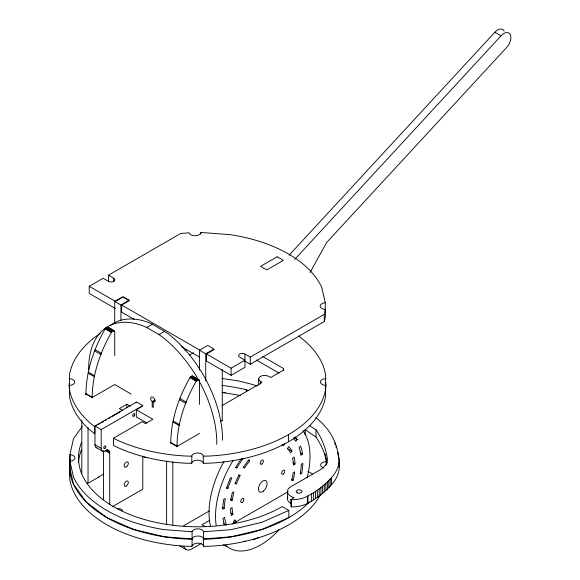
<?xml version="1.0" encoding="UTF-8"?>
<svg xmlns="http://www.w3.org/2000/svg" width="580" height="580" viewBox="0 0 580 580"><rect width="100%" height="100%" fill="white"/><g stroke="black" fill="none" stroke-linecap="round" stroke-linejoin="round"><path stroke-width="0.87" d="M96.911 447.84A5.851 3.378 -60 0 1 94.975 444.737L94.975 425.988L136.576 401.976L142.796 405.565L101.196 429.584L94.975 425.988M109.707 504.665L109.729 453.292C110.185 450.631 107.075 449.232 105.183 450.972A5.851 3.378 -60 0 1 101.196 448.325L101.196 429.584M103.487 499.271L103.508 450.602M142.803 456.561L142.796 489.165L112.716 506.536M153.236 407.711L153.243 402.092A2.885 1.667 60 0 0 154.2 398.714A2.885 1.667 60 0 0 150.778 397.742L150.764 398.953A2.885 1.667 60 0 0 152.185 401.469L152.243 407.138M216.717 444.36L216.753 440.01A92.575 53.447 60 0 0 199.121 381.082M222.452 440.176L222.481 436.697A92.575 53.447 60 0 0 167.352 333.137L152.547 324.22L148.422 322.444A92.568 53.44 60 0 0 110.824 325.061M170.643 443.12A20.924 12.079 -60 0 1 170.745 442.467C171.035 419.949 178.495 398.01 189.457 378.515L190.719 376.681L192.285 376.014L199.469 380.502L199.542 404.376M69.136 378.689L70.368 378.784A5.851 3.378 0 0 1 74.704 382.046A5.851 3.378 0 0 1 70.368 385.309L69.136 385.403L69.477 389.332A128.688 74.298 0 0 0 90.538 423.327L94.728 426.583L94.728 433.767L90.538 430.505A128.688 74.298 0 0 1 69.477 396.51L69.477 374.767A128.688 74.298 0 0 1 100.093 333.522M69.136 385.874L69.339 383.518M320.124 495.349A128.688 74.298 0 0 1 210.438 546.179L203.638 546.367L203.471 545.664A5.851 3.378 0 0 0 197.823 543.155A5.851 3.378 0 0 0 192.176 545.664L192.009 546.367L185.208 546.179A128.688 74.298 0 0 1 69.76 479.522L69.76 457.772A128.688 74.298 0 0 1 70.238 455.358M69.76 464.957L69.622 468.872M203.638 546.367L203.471 538.479A5.8 3.349 0 0 0 197.446 536.014A5.8 3.349 0 0 0 192.074 538.914L164.517 536.819L133.48 529.395L106.829 517.592L86.376 502.2L73.522 484.286L69.897 468.386L69.897 454.56L73.522 438.661L82.266 426.474M69.897 461.724L70.499 459.077M146.856 423.009L136.329 416.933L136.329 409.748L152.874 419.297L145.45 423.581L142.143 421.674L113.491 438.219L113.491 445.397L115.906 446.665A128.688 74.298 0 0 0 184.926 463.166L191.726 463.362L191.893 455.467A5.851 3.378 0 0 1 197.541 452.965A5.851 3.378 0 0 1 203.188 455.467L203.355 463.362L210.156 463.166A128.688 74.298 0 0 0 325.605 396.51L325.605 374.767A128.688 74.298 0 0 0 298.461 335.943M191.726 463.362L191.893 462.651A5.851 3.378 0 0 1 197.541 460.15A5.851 3.378 0 0 1 203.188 462.651L203.355 463.362M192.009 546.367L192.176 538.479M244.194 360.861A3.741 2.16 0 0 1 244.97 361.202L250.263 364.262L324.293 321.523L324.293 314.382L325.235 309.415A5.851 3.378 0 0 1 320.153 306.073A5.851 3.378 0 0 1 325.235 302.724L321.712 287.252A128.688 74.298 0 0 0 230.71 234.719L200.796 232.442L200.796 234.226M324.293 321.523L325.423 316.564L325.423 309.415M282.286 445.179A45.624 25.07 -62.3 0 1 283.424 445.658L284.49 443.57M114.129 330.955C111.614 328.853 106.307 324.901 104.654 329.737C93.706 349.225 86.21 371.164 85.963 393.682L92.184 397.271C92.43 374.76 99.927 352.821 110.874 333.333C111.244 331.557 114.485 329.454 114.738 332.296L114.738 355.598M198.933 379.74L196.939 380.27L195.677 382.111C184.73 401.599 177.233 423.538 176.987 446.056L170.766 442.46M309.988 272.636L326.613 242.556L506.702 47.408A9.94 5.735 -60 0 0 508.036 32.669L506.434 32.574A9.94 5.735 -60 0 0 501.055 35.8L294.691 259.434M295.06 436.885A59.667 32.785 -62.3 0 1 297.243 439.48L295.887 441.315A57.326 31.501 -62.3 0 0 293.792 438.821M291.972 451.11L290.544 452.828A45.624 25.07 -62.3 0 0 287.462 448.514L288.724 446.578A47.966 26.354 -62.3 0 1 291.972 451.11L287.629 448.833M339.111 458.831L339.242 468.14A69.216 39.962 0 0 1 332.833 483.227C325.844 491.615 317.006 498.358 307.385 503.462A22.852 13.195 0 0 1 291.218 506.891L290.885 499.518L291.218 499.706A22.852 13.195 0 0 0 307.385 496.284C317.006 491.173 325.844 484.43 332.833 476.042A69.216 39.962 0 0 0 339.242 460.955C338.133 448.848 333.928 436.58 325.866 427.3A144.05 83.165 0 0 0 315.708 417.346M289.115 255.193L494.87 32.233A9.94 5.735 -60 0 1 500.243 29L501.852 29.094A9.94 5.735 -60 0 1 504.122 31.059M232.964 514.213L231.442 515.649A47.966 26.354 -62.3 0 1 230.521 508.631L232.094 507.543A45.624 25.07 -62.3 0 0 232.964 514.213L230.796 513.075M302.492 454.053L300.933 455.322A57.326 31.501 -62.3 0 0 299.113 447.572L300.592 445.991A59.667 32.785 -62.3 0 1 302.492 454.053L300.324 452.915M295.01 464.014L293.437 465.102A45.624 25.07 -62.3 0 0 292.559 458.432L294.089 456.997A47.966 26.354 -62.3 0 1 295.01 464.014L292.835 462.876M115.442 308.567L89.233 293.437L89.233 286.288L103.131 278.262L108.424 281.322A3.741 2.16 0 0 0 113.724 281.322A3.741 2.16 0 0 0 113.724 278.262L108.424 275.21L108.424 281.459M108.424 275.21L180.75 233.45L189.196 232.812A5.851 3.378 0 0 0 194.996 235.748A5.851 3.378 0 0 0 200.796 232.812M114.702 301.419L122.975 296.648L129.195 300.237L120.923 305.015L114.702 301.419L114.717 323.111M122.221 297.504L115.442 301.419L89.233 286.288M134.111 319.341L121.662 312.156L121.662 305.015L129.195 300.665L123.757 297.518M88.725 369.707L88.667 367.394A92.568 53.44 60 0 1 142.694 325.75L146.82 327.533L152.547 324.22M146.82 327.533L159.007 334.609L164.734 331.296M185.02 350.552L186.579 349.653M189.704 355.025L193.611 352.77M199.506 350.197L207.778 345.426L213.998 349.015L205.726 353.793L199.506 350.197L199.52 370.083M231.094 375.333L231.094 368.191L244.97 360.173L239.678 357.113A3.741 2.16 0 0 1 239.678 354.061A3.741 2.16 0 0 1 244.97 354.061L244.97 367.321L231.094 375.333L206.465 361.115L206.465 353.974L213.998 349.624M130.101 406.159L126.795 404.245L119.378 408.53L122.684 410.437M94.728 426.583L96.28 425.684M97.831 424.792L100.166 423.443M101.718 422.545L103.269 421.653M104.821 420.754L106.379 419.855M108.706 418.513L110.258 417.614M111.817 416.715L120.357 411.786M136.329 409.748L142.549 406.159M152.243 401.512L155.106 399.852M153.243 402.092L155.389 400.852M244.97 354.061L250.263 357.113L324.293 314.382M98.788 476.883L103.457 474.186M221.959 405.674L260.949 383.162L261.979 382.191L260.42 381.292A5.96 3.437 0 0 1 260.42 376.427A5.96 3.437 0 0 1 268.844 376.427L270.7 377.5L283.606 370.083M88.798 482.828L98.788 477.064A20.909 12.071 -60 0 0 98.687 477.71M199.542 433.427L176.893 446.506L170.672 442.91M220.632 421.254L222.191 420.348M183.563 525.828L209.351 510.936M209.779 520.245L201.963 524.755L204.936 526.473M232.362 523.899L287.999 491.782M201.202 543.554L191.864 548.941A11.701 6.757 -60 0 1 183.875 546.476M290.885 499.518L294.227 497.589L293.262 497.357A11.701 6.757 0 0 1 290.841 486.729L320.24 469.8C323.669 467.422 327.932 463.913 327.439 459.324A180.525 104.226 0 0 0 315.998 429.744A128.456 74.16 0 0 1 309.684 425.618M224.235 508.385L222.669 509.291A59.667 32.785 -62.3 0 1 223.837 499.104L225.359 498.604A57.326 31.501 -62.3 0 0 224.235 508.385L222.067 507.246M232.399 500.054L230.847 500.757A47.966 26.354 -62.3 0 1 232.392 492.333L233.878 492.043A45.624 25.07 -62.3 0 0 232.399 500.054L230.231 498.916M203.181 538.073L203.58 538.914L231.13 536.819L262.167 529.395L288.818 517.592L288.818 510.429L262.167 522.232L231.13 529.656L203.58 531.751L203.181 530.91A5.8 3.349 0 0 0 197.069 528.866A5.8 3.349 0 0 0 192.074 531.751L164.517 529.656A128.688 74.298 0 0 1 73.522 477.123L69.897 461.223A5.822 3.357 0 0 0 74.958 457.888A5.822 3.357 0 0 0 69.897 454.56M301.694 473.541L300.164 474.048A57.326 31.501 -62.3 0 0 301.288 464.261L302.861 463.362A59.667 32.785 -62.3 0 1 301.694 473.541L300.251 472.787M293.139 480.312L291.653 480.61A45.624 25.07 -62.3 0 0 293.125 472.591L294.683 471.888A47.966 26.354 -62.3 0 1 293.139 480.312L291.689 479.551M325.01 453.756A128.688 74.298 0 0 1 325.895 457.772L326.228 461.695L324.945 461.803A5.851 3.378 0 0 0 320.704 464.645A5.851 3.378 0 0 0 323.633 467.995M325.945 378.689L324.713 378.784A5.851 3.378 0 0 0 320.377 382.046A5.851 3.378 0 0 0 324.713 385.309L325.945 385.403L325.605 389.332A128.688 74.298 0 0 1 210.156 455.989L203.355 456.177M227.925 488.346L226.505 488.425A59.667 32.785 -62.3 0 1 230.557 477.666L231.826 478.007A57.326 31.501 -62.3 0 0 227.925 488.346L226.475 487.584M203.638 539.19L210.438 538.994A128.688 74.298 0 0 0 309.481 501.99M70.18 468.379L69.419 468.401L69.76 472.337A128.688 74.298 0 0 0 185.208 538.994L192.009 539.19M69.419 475.586L70.18 475.564M191.726 456.177L184.926 455.989A128.688 74.298 0 0 1 115.906 439.48L113.491 438.219M236.459 483.807L235.11 483.676A47.966 26.354 -62.3 0 1 238.887 475.122L240.055 475.665A45.624 25.07 -62.3 0 0 236.459 483.807L235.016 483.046M222.024 378.464L239.141 381.06L250.466 383.931A144.05 83.165 0 0 1 257.129 385.976M293.625 437.581L297.243 439.48M281.981 444.896L283.424 445.658M248.24 460.158L249.69 460.911A45.624 25.07 -62.3 0 0 244.521 467.937L243.078 467.175M235.465 467.233L236.915 467.988A57.326 31.501 -62.3 0 1 242.998 458.678M238.605 474.904L240.055 475.665M233.733 521.855L235.175 522.609M223.525 523.551L226.417 525.074A57.326 31.501 -62.3 0 1 224.598 517.324L223.039 518.592A59.667 32.785 -62.3 0 0 224.322 524.777M494.87 32.233L501.055 35.8M262.573 356.439L283.606 368.583L283.606 370.381M256.338 360.02L278.937 373.071M121.662 305.015L199.469 349.928M206.465 353.974L231.094 368.191M181.576 346.746L199.469 357.077M192.285 376.014L199.259 380.045M107.481 327.236L114.463 331.26M193.125 376.637L199.346 380.233M109.105 328.309L114.543 331.448M191.784 376.065L198.005 379.653M114.593 331.564L107.909 327.367M106.981 327.287L113.201 330.875M191.248 376.289L197.468 379.885M106.444 327.512L112.665 331.1M190.719 376.681L196.939 380.27M105.915 327.903L112.136 331.492M190.218 377.21L196.439 380.799M105.415 328.432L111.635 332.021M189.914 377.631L196.134 381.22M105.11 328.845L111.331 332.442M307.929 471.308L312.388 473.889M179.938 398.496L186.158 402.092L185.687 403.288L179.466 399.692M95.135 349.718L101.355 353.307L100.884 354.503L94.663 350.914M131.218 394.088L114.673 384.54L92.118 397.561L85.898 393.965M173.152 420.957L179.372 424.553L179.184 425.539L172.963 421.95M88.349 372.179L94.569 375.767L94.38 376.761L88.16 373.172M288.818 510.429L282.199 506.608A119.328 68.897 0 0 1 140.092 518.187A119.328 68.897 0 0 1 81.497 442.54M142.441 456.112L144.601 457.315A2.951 1.704 0 0 0 147.545 457.402M107.068 449.609L108.619 450.508M106.916 449.812L109.25 451.16M106.517 450.312L109.627 452.11M94.975 444.737L101.196 448.325M105.06 450.595L109.729 453.292M96.077 447.521L102.297 451.117M86.478 482.372L88.037 483.271L88.037 427.533M179.793 545.932L186.013 549.521M159.007 334.609L161.624 336.451A92.575 53.447 60 0 1 198.317 379.639M236.915 467.988L235.857 467.241A59.667 32.785 -62.3 0 1 241.345 458.708M192.712 376.145L193.176 376.753M244.521 467.937L243.585 466.994A47.966 26.354 -62.3 0 1 249.016 459.614L249.69 460.911M325.677 382.735L325.945 385.874M222.278 369.409L222.299 420.768M205.726 353.793L205.748 380.9M120.923 305.015L120.937 320.377M339.256 460.288L339.256 467.473M338.611 455.604L338.611 458.294M337.959 452.385L337.959 455.083M336.154 445.991L336.154 447.789M335.008 442.823L335.008 444.621M331.535 477.543L331.535 484.728M330.208 479.029L330.208 486.214M328.817 480.501L328.817 487.686M327.359 481.951L327.359 489.128M326.228 461.695L326.228 465.29M325.844 483.372L325.844 490.557M325.235 302.724L325.235 309.865M324.263 484.778L324.263 491.963M322.632 486.163L322.632 493.341M320.936 487.519L320.936 494.704M319.181 488.853L319.181 496.038M317.376 490.158L317.376 497.343M315.998 429.744L315.998 436.928A180.525 104.226 0 0 1 326.975 463.478M315.513 491.441L315.513 498.626M313.591 492.696L313.591 499.88M311.619 493.921L311.619 501.105M307.842 496.038L307.842 503.223M307.661 496.125L307.661 503.31M307.385 496.284L307.385 503.462M305.196 429.562L305.196 434.957M291.218 499.706L291.218 506.891M288.536 434.587L288.536 441.764M287.412 491.507L287.412 498.691M260.42 381.292L260.42 383.989M258.673 378.863L258.673 385.142M250.263 357.113L250.263 364.262M221.893 385.352A180.525 104.226 0 0 1 246.239 389.629L246.239 391.42M203.58 531.751L203.58 538.914M192.074 531.751L192.074 538.914M172.84 461.926L172.84 524.856M166.619 461.035L166.619 524.864M126.795 404.245L126.795 407.834M113.724 278.262L113.724 281.837M81.816 420.34L81.816 473.389M78.575 462.499A119.328 68.897 0 0 1 81.497 449.71M223.815 392.29A128.688 74.298 0 0 1 225.576 392.508M136.329 402.563A20.909 12.071 0 0 1 135.916 402.919M302.876 430.599A70.194 38.57 -62.3 0 1 307.11 477.927M279.408 529.402A70.194 38.57 -62.3 0 1 225.294 544.997M216.159 525.234A70.194 38.57 -62.3 0 1 233.095 460.549M258.752 537.341A59.667 32.785 -62.3 0 1 252.938 539.791M245.529 541.263A59.667 32.785 -62.3 0 1 243.774 541.299M287.977 491.579A45.624 25.07 -62.3 0 1 287.39 492.942M236.401 522.145A45.624 25.07 -62.3 0 1 234.987 519.818L233.559 521.536A47.966 26.354 -62.3 0 0 234.269 522.805M226.896 546.433A70.194 38.57 -62.3 0 1 223.409 544.939M210.634 526.698A70.194 38.57 -62.3 0 1 223.967 461.571M221.893 392.537A180.525 104.226 0 0 1 240.461 395.596M248.334 390.753A128.456 74.16 0 0 1 246.239 389.629M290.841 503.462A11.701 6.757 0 0 1 287.81 496.944M315.998 436.928A128.456 74.16 0 0 1 305.022 429.309M85.76 394.987A20.924 12.079 -60 0 1 85.942 393.689M92.227 397.873A20.916 11.897 -60.5 0 1 92.329 397.227M177.03 446.651A20.916 11.897 -60.5 0 1 177.132 446.005M117.762 508.95A2.951 1.704 0 0 1 121.031 509.073A2.951 1.704 0 0 1 122.083 510.871M277.16 256.795L260.594 266.343L266.8 269.925L283.344 260.369L277.138 256.788M126.404 485.938A2.951 1.704 -60 0 0 127.97 481.277A2.951 1.704 -60 0 0 124.374 483.662A2.951 1.704 -60 0 0 126.404 485.938M126.404 466.835A2.951 1.704 -60 0 0 127.97 462.173A2.951 1.704 -60 0 0 124.374 464.558A2.951 1.704 -60 0 0 126.404 466.835M105.11 448.18A1.501 0.863 -60 0 0 105.582 445.861A1.501 0.863 -60 0 0 103.813 447.434A1.501 0.863 -60 0 0 105.11 448.18M134.031 416.012A1.501 0.863 -60 0 0 134.502 413.692A1.501 0.863 -60 0 0 132.733 415.258A1.501 0.863 -60 0 0 134.031 416.012M263.334 491.188A6.46 3.545 -62.3 0 0 266.213 480.929A6.46 3.545 -62.3 0 0 258.752 486.852A6.46 3.545 -62.3 0 0 263.334 491.188M242.382 502.338A2.342 1.283 -62.3 0 0 243.651 498.604A2.342 1.283 -62.3 0 0 240.925 500.467A2.342 1.283 -62.3 0 0 242.382 502.338M261.863 464A2.342 1.283 -62.3 0 0 263.132 460.266A2.342 1.283 -62.3 0 0 260.406 462.122A2.342 1.283 -62.3 0 0 261.863 464M283.272 474.048A2.342 1.283 -62.3 0 0 284.541 470.315A2.342 1.283 -62.3 0 0 281.815 472.171A2.342 1.283 -62.3 0 0 283.272 474.048M297.634 492.978A2.951 1.704 0 0 0 302.064 491.514A2.951 1.704 0 0 0 297.649 490.027A2.951 1.704 0 0 0 297.634 492.978"/></g></svg>
